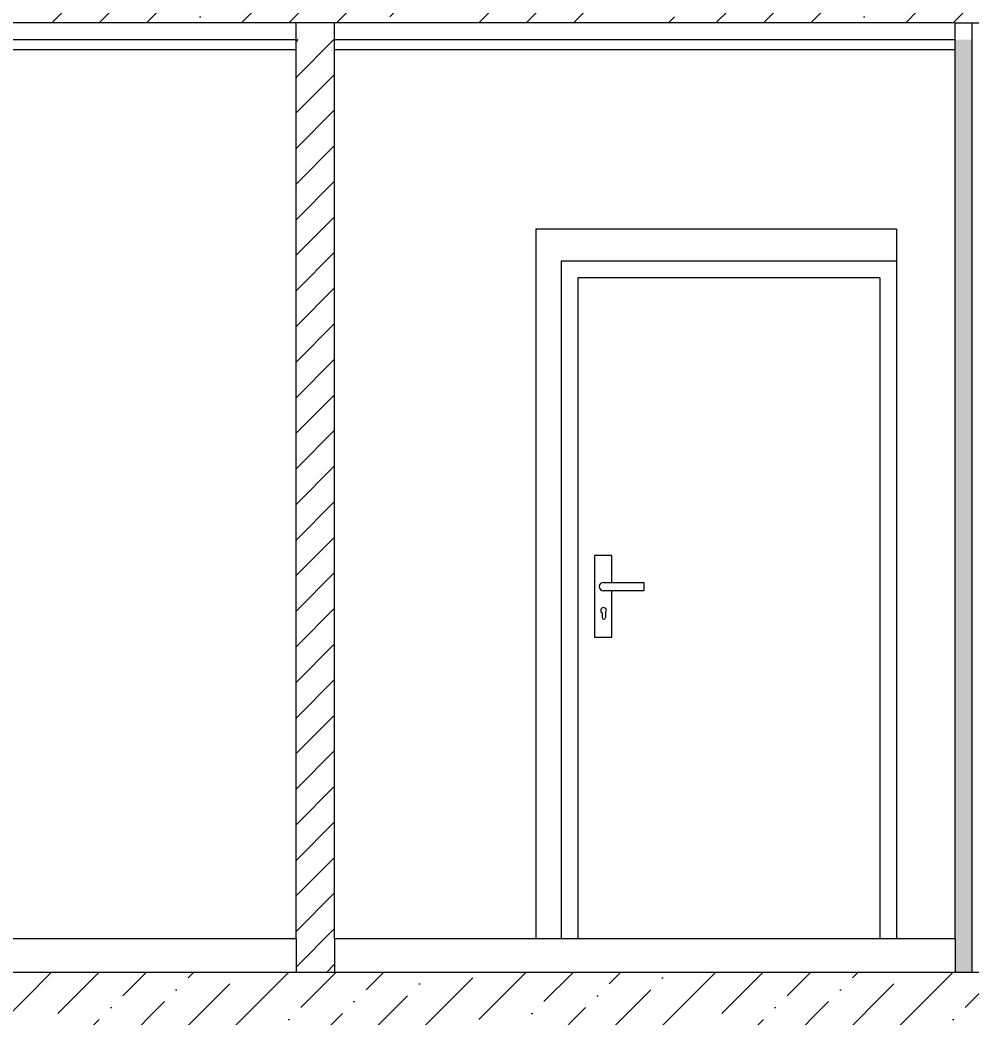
# Model space of a CAD drawing. Extents: x 3792242 to 5145247, y -1546315 to -1031918.
# Drawn here: x 3844202 to 3847040, y -1526880 to -1523905 of the extents above; entities that cross this region are included whole.
import ezdxf

# ---------------------------------------------------------------- set-up
doc = ezdxf.new("R2010")
doc.units = 0
doc.header["$MEASUREMENT"] = 0
for name, color, linetype in [('DVERE', 45, 'CONTINUOUS'), ('MÚRY', 1, 'CONTINUOUS'), ('POZEMOK', 7, 'CONTINUOUS'), ('TENKÁ', 7, 'CONTINUOUS'), ('ŠRAFY', 82, 'CONTINUOUS'), ('šrafy-múry', 8, 'CONTINUOUS')]:
    doc.layers.add(name, color=color, linetype=linetype)

msp = doc.modelspace()

# ---------------------------------------------------------------- hatches: boundary and pattern name
at = {"layer": 'ŠRAFY', "ltscale": 0.25}
h = msp.add_hatch(dxfattribs=at)
h.set_pattern_fill('ANSI31', color=256, scale=600, style=0)
h.set_pattern_definition([(45, (-465165.81, 0), (-53.0330086, 53.0330086), [])])
h.paths.add_polyline_path([(3845025.193, -1526743.77), (3845025.193, -1526643.77), (3845025.193, -1523963.77), (3845140.193, -1523963.77), (3845140.193, -1526643.77), (3845140.193, -1526743.77)])
at = {"layer": 'ŠRAFY'}
h = msp.add_hatch(dxfattribs=at)
h.set_pattern_fill('DOTS', color=256, scale=250, angle=90)
h.set_pattern_definition([(90, (-94123.807, 3000), (-15.625, 7.8125), [0, -15.625])])
h.paths.add_polyline_path([(3847040.193, -1526743.77), (3847040.193, -1523963.77), (3846990.193, -1523963.77), (3846990.193, -1526643.77), (3846990.193, -1526743.77)])
at = {"layer": 'šrafy-múry'}
h = msp.add_hatch(dxfattribs=at)
h.set_pattern_fill('ANSI36', color=253, scale=800, angle=360)
h.set_pattern_definition([(45, (-94128.81, 6000), (53.0330086, 194.4543648), [250, -50, 0, -50])])
h.paths.add_polyline_path([(3841650.193, -1524201.197), (3841682.903, -1524213.77), (3841990.193, -1524213.77), (3841990.193, -1523993.77), (3841990.193, -1523963.77), (3841990.193, -1523913.77), (3845025.193, -1523913.77), (3845140.193, -1523913.77), (3846990.193, -1523913.77), (3847040.193, -1523913.77), (3847155.193, -1523913.77), (3848990.193, -1523913.77), (3849105.193, -1523913.77), (3850649.152, -1523913.77), (3853280.193, -1523913.77), (3853600.193, -1523913.77), (3853780.193, -1523913.77), (3853850.193, -1523913.77), (3853850.193, -1523883.77), (3853850.193, -1523733.77), (3853850.193, -1523713.77), (3853850.193, -1523243.77), (3853600.193, -1523243.77), (3853600.193, -1523643.77), (3853600.193, -1523693.77), (3853400.193, -1523693.77), (3850649.152, -1523693.77), (3842010.193, -1523693.77), (3841810.193, -1523693.77), (3841810.193, -1522743.77), (3841650.193, -1522743.77), (3841650.193, -1524201.197)])
h.paths.add_polyline_path([(3852644.693, -1523875.799), (3852644.693, -1523588.201), (3852894.693, -1523588.201), (3852894.693, -1523875.799)], flags=24)
h.paths.add_polyline_path([(3842503.193, -1523896.819), (3842503.193, -1523609.221), (3842753.193, -1523609.221), (3842753.193, -1523896.819)], flags=24)
h.paths.add_polyline_path([(3852717.693, -1523618.82), (3852717.693, -1523318.721), (3852967.693, -1523318.721), (3852967.693, -1523618.82)], flags=24)
h.paths.add_polyline_path([(3850597.995, -1523267.059), (3851142.294, -1523267.059), (3851142.294, -1523467.173), (3850597.995, -1523467.173)], flags=24)
h.paths.add_polyline_path([(3842595.193, -1523514.799), (3842595.193, -1523227.201), (3842845.193, -1523227.201), (3842845.193, -1523514.799)], flags=24)
h = msp.add_hatch(dxfattribs=at)
h.set_pattern_fill('ANSI36', color=253, scale=800, angle=360)
h.set_pattern_definition([(45, (-94128.81, 6000), (53.0330086, 194.4543648), [250, -50, 0, -50])])
h.paths.add_polyline_path([(3841650.193, -1527213.77), (3841990.193, -1527213.77), (3841990.193, -1526963.77), (3845155.193, -1526963.77), (3845270.193, -1526963.77), (3846985.193, -1526963.77), (3847035.193, -1526963.77), (3847150.193, -1526963.77), (3849660.193, -1526963.77), (3849775.193, -1526963.77), (3853710.193, -1526963.77), (3853770.193, -1526963.77), (3853770.193, -1526793.77), (3853770.193, -1526743.77), (3847595.193, -1526743.77), (3847480.193, -1526743.77), (3846280.193, -1526743.77), (3846165.193, -1526743.77), (3841990.193, -1526743.77), (3841650.193, -1526743.77)])

# ---------------------------------------------------------------- linework, layer by layer
at = {"layer": 'DVERE', "ltscale": 0.25}
for p, q in [((3845815.193, -1524623.77), (3845815.193, -1526643.77)), ((3846815.193, -1524623.77), (3845815.193, -1524623.77)), ((3845865.193, -1524673.77), (3845865.193, -1526643.77)), ((3846765.193, -1524673.77), (3845865.193, -1524673.77)), ((3846765.193, -1524673.77), (3846765.193, -1526643.77))]:
    msp.add_line(p, q, dxfattribs=at)
at = {"layer": 'MÚRY'}
for p, q in [((3845025.193, -1523913.77), (3841990.193, -1523913.77)), ((3845025.193, -1526643.77), (3845025.193, -1523913.77)), ((3845140.193, -1526643.77), (3845140.193, -1523913.77)), ((3846990.193, -1523913.77), (3845140.193, -1523913.77)), ((3846990.193, -1526643.77), (3846990.193, -1523913.77)), ((3845025.193, -1526643.77), (3841990.193, -1526643.77)), ((3846990.193, -1526643.77), (3845140.193, -1526643.77))]:
    msp.add_line(p, q, dxfattribs=at)
at = {"layer": 'POZEMOK', "color": 8}
for p, q in [((3845941.193, -1525581.52), (3846062.193, -1525581.52)), ((3846062.193, -1525581.52), (3846062.193, -1525606.02)), ((3846062.193, -1525606.02), (3845941.193, -1525606.02)), ((3845937.193, -1525672.231), (3845937.193, -1525686.02)), ((3845947.193, -1525671.501), (3845947.193, -1525686.02))]:
    msp.add_line(p, q, dxfattribs=at)
msp.add_lwpolyline([(3845966.193, -1525581.52), (3845966.193, -1525501.52), (3845915.193, -1525501.52), (3845915.193, -1525744.52), (3845966.193, -1525744.52), (3845966.193, -1525606.02)], dxfattribs=at)
for centre, radius, start, end in [((3845941.193, -1525593.77), 12.25, 90, 270), ((3845941.693, -1525665.02), 8.5, 310.320215, 238.034281), ((3845942.193, -1525686.02), 5, 180, 0)]:
    msp.add_arc(centre, radius, start, end, dxfattribs=at)
at = {"layer": 'TENKÁ'}
for p, q in [((3845140.193, -1523913.77), (3845025.193, -1523913.77)), ((3846990.193, -1523913.77), (3847155.193, -1523913.77)), ((3847040.193, -1526743.77), (3847040.193, -1523913.77)), ((3841990.193, -1523963.77), (3845025.193, -1523963.77)), ((3845140.193, -1523963.77), (3846990.193, -1523963.77)), ((3841990.193, -1523993.77), (3845025.193, -1523993.77)), ((3845140.193, -1523993.77), (3846990.193, -1523993.77)), ((3845740.193, -1524528.77), (3845740.193, -1526643.77)), ((3846815.193, -1524528.77), (3845740.193, -1524528.77)), ((3846815.193, -1524528.77), (3846815.193, -1526643.77)), ((3845025.193, -1526643.77), (3845025.193, -1526743.77)), ((3845140.193, -1526643.77), (3845140.193, -1526743.77)), ((3846990.193, -1526643.77), (3846990.193, -1526743.77)), ((3853770.193, -1526743.77), (3841610.193, -1526743.77)), ((3855210.193, -1526743.77), (3841610.193, -1526743.77))]:
    msp.add_line(p, q, dxfattribs=at)

doc.saveas('drawing.dxf')
